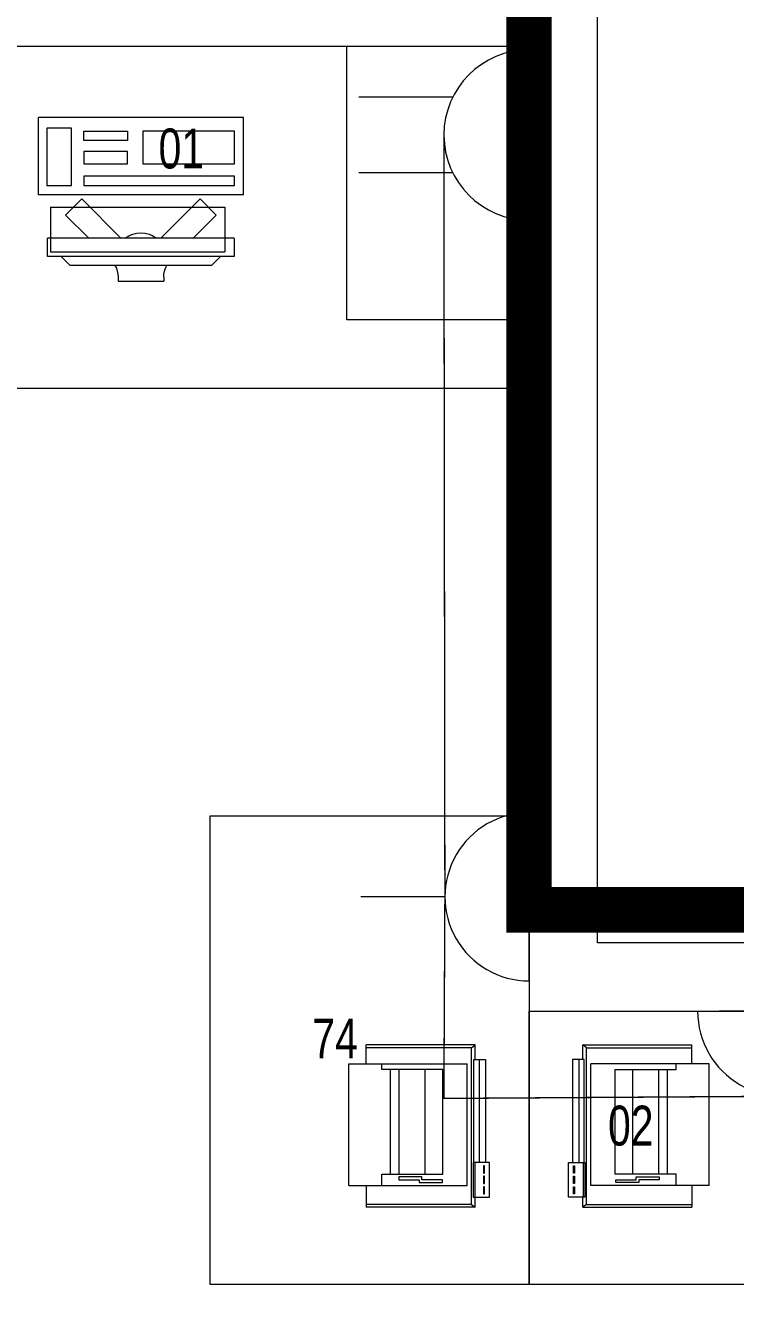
# Model space of a CAD drawing. Header units: metres. Extents: x 75097 to 220695, y -1557923 to -1361206.
# Drawn here: x 147315 to 148874, y -1467613 to -1464820 of the extents above; entities that cross this region are included whole.
import ezdxf

# ---------------------------------------------------------------- set-up
doc = ezdxf.new("R2010")
doc.units = ezdxf.units.M
doc.linetypes.add('DASHED2', pattern=[0.375, 0.25, -0.125])
doc.layers.get('0').update_dxf_attribs({"lineweight": 0})
doc.layers.add('A-100 - Copy$0$Medical Equipment and Furniture', color=8, linetype='Continuous', lineweight=0)
doc.layers.add('A-100 - Copy$0$Walls', color=8, linetype='Continuous', lineweight=0)
doc.layers.add('E-POWR', color=7, linetype='Continuous', lineweight=9, true_color=0x4e7e3e)
doc.layers.add('E-PW', color=7, linetype='Continuous', lineweight=9, true_color=0x4e7e3e)
doc.styles.add('A-100 - Copy$0$X3G_ENTITY_257CFD', font='swisscl.ttf', dxfattribs={"height": 200})

# ---------------------------------------------------------------- blocks, each defined once
blk = doc.blocks.new('GI-041_dwg_E-SKT2-3902840-GI-041')
at = {"layer": 'E-POWR'}
blk.add_line((0.1982, 0), (-0.1982, 0), dxfattribs=at)
at = {"layer": 'E-PW'}
for p, q in [((-0.0879, 0.1765), (-0.0879, 0.3944)), ((0.0878, 0.1766), (0.0878, 0.3944)), ((-0.1466, 0), (0.1466, 0))]:
    blk.add_line(p, q, dxfattribs=at)
blk.add_arc((0, 0), 0.1972, 0.0142, 180.0142, dxfattribs=at)
blk = doc.blocks.new('NORMAL SOCKET')
at = {"layer": 'E-POWR'}
for p, q in [((0, 307.7), (0, 615.4)), ((-307.7, 0), (307.7, 0))]:
    blk.add_line(p, q, dxfattribs=at)
blk.add_ellipse((0, 0), major_axis=(32.8, 305.9), ratio=1, start_param=4.81904, end_param=7.960633, dxfattribs=at)
blk = doc.blocks.new('A-100 - Copy$0$ITPPLT2C-P')
for p, q in [((0.0229, 0.0318), (0.2618, 0.0318)), ((0.0304, 0.0256), (0.0229, 0.0318)), ((0.0229, 0), (0.0229, 0.0318)), ((0.2618, -0.0096), (0.2618, 0.0318)), ((0, 0), (0, -0.2262)), ((0.0252, 0), (0, 0)), ((0.0139, 0), (0.0139, -0.2262)), ((0.0252, 0), (0.0139, 0)), ((0.0252, -0.2262), (0.0252, 0)), ((0.0304, -0.3182), (0.0304, 0.0256)), ((0.0304, 0.0256), (0.2618, 0.0256)), ((0.0401, -0.2769), (0.0401, -0.0096)), ((0.3, -0.0096), (0.0401, -0.0096)), ((0.0939, -0.2515), (0.0939, -0.0222)), ((0.0939, -0.0222), (0.2274, -0.0222)), ((0.1321, -0.2515), (0.1321, -0.0222)), ((0.1894, -0.2515), (0.1894, -0.0222)), ((0.2082, -0.2515), (0.2082, -0.0222)), ((0.2274, -0.0222), (0.2274, -0.0096)), ((0.3, -0.2769), (0.3, -0.0096)), ((-0.0091, -0.2262), (0.0267, -0.2262)), ((-0.0091, -0.3023), (-0.0091, -0.2262)), ((-0.0087, -0.2262), (0.0236, -0.2262)), ((-0.0087, -0.3023), (-0.0087, -0.2262)), ((0, -0.2262), (0.0252, -0.2262)), ((0.0023, -0.2495), (0.0023, -0.2334)), ((0.0023, -0.2334), (0.0045, -0.2334)), ((0.0045, -0.2495), (0.0023, -0.2495)), ((0.0045, -0.2334), (0.0045, -0.2495)), ((0.0139, -0.2262), (0.0252, -0.2262)), ((0.0236, -0.2262), (0.0236, -0.3023)), ((0.0267, -0.2262), (0.0267, -0.3023)), ((0.0023, -0.2721), (0.0023, -0.2562)), ((0.0023, -0.2562), (0.0045, -0.2562)), ((0.0045, -0.2721), (0.0023, -0.2721)), ((0.0023, -0.295), (0.0023, -0.2793)), ((0.0023, -0.2793), (0.0045, -0.2793)), ((0.0045, -0.2562), (0.0045, -0.2721)), ((0.0045, -0.2793), (0.0045, -0.295)), ((0.3, -0.2769), (0.0401, -0.2769)), ((0.2274, -0.2515), (0.0939, -0.2515)), ((0.0947, -0.2701), (0.0947, -0.2641)), ((0.0947, -0.2641), (0.1395, -0.2641)), ((0.1457, -0.2701), (0.0947, -0.2701)), ((0.1395, -0.2575), (0.19, -0.2575)), ((0.1395, -0.2641), (0.1395, -0.2575)), ((0.19, -0.2641), (0.1457, -0.2641)), ((0.1457, -0.2641), (0.1457, -0.2701)), ((0.19, -0.2575), (0.19, -0.2641)), ((0.2274, -0.2769), (0.2274, -0.2515)), ((0.2618, -0.2769), (0.2618, -0.3246)), ((0.0267, -0.3023), (-0.0091, -0.3023)), ((0.0236, -0.3023), (-0.0087, -0.3023)), ((0.0045, -0.295), (0.0023, -0.295)), ((0.0229, -0.3246), (0.0229, -0.3023)), ((0.0304, -0.3182), (0.0229, -0.3246)), ((0.0229, -0.3246), (0.2618, -0.3246)), ((0.0304, -0.3182), (0.2618, -0.3182))]:
    blk.add_line(p, q)
blk = doc.blocks.new('A-100 - Copy$0$GF21043-P')
for p, q in [((0.8, 0.75), (-0.8, 0.75)), ((-0.8, 0.75), (-0.8, 0)), ((-0.8, 0.6), (-0.4, 0.6)), ((-0.4, 0.6), (-0.4, 0)), ((-0.8, 0), (0.8, 0))]:
    blk.add_line(p, q)
blk = doc.blocks.new('A-100 - Copy$0$ITCWLS1-P')
for p, q in [((-0.17, 0.45), (-0.17, 0)), ((-0.17, 0.45), (0, 0.45)), ((0, 0.45), (0, 0)), ((-0.2651, 0.43, 0), (-0.3051, 0.43, 0)), ((-0.3051, 0.43, 0), (-0.3051, 0.02, 0)), ((-0.2651, 0.43, 0), (-0.2651, 0.02, 0)), ((-0.1496, 0.4305), (-0.1291, 0.4305)), ((-0.1291, 0.4305), (-0.1291, 0.4089)), ((-0.3251, 0.38, 0), (-0.3051, 0.4, 0)), ((-0.197, 0.4094), (-0.295, 0.4094)), ((-0.295, 0.0264), (-0.295, 0.4094)), ((-0.197, 0.0264), (-0.197, 0.4094)), ((-0.3251, 0.38, 0), (-0.3251, 0.07, 0)), ((-0.3503, 0.275), (-0.3596, 0.275)), ((-0.3596, 0.175), (-0.3596, 0.275)), ((-0.3503, 0.175), (-0.3596, 0.175)), ((-0.3251, 0.07, 0), (-0.3051, 0.05, 0)), ((-0.3051, 0.02, 0), (-0.2651, 0.02, 0)), ((-0.197, 0.0264), (-0.295, 0.0264)), ((-0.17, 0), (0, 0))]:
    blk.add_line(p, q)
at = {"extrusion": (2.48281e-10, 3.18408e-10, -1)}
for p, q in [((-0.2651, 0.3395), (-0.2144, 0.3902)), ((-0.1791, 0.3548), (-0.2144, 0.3902)), ((-0.2651, 0.2688), (-0.1791, 0.3548))]:
    blk.add_line(p, q, dxfattribs=at)
at = {"extrusion": (2.48281e-10, -3.18408e-10, -1)}
for p, q in [((-0.2651, 0.1812), (-0.1791, 0.0952)), ((-0.2651, 0.1105), (-0.2144, 0.0598)), ((-0.1791, 0.0952), (-0.2144, 0.0598))]:
    blk.add_line(p, q, dxfattribs=at)
for points in [[(-0.1291, 0.4089), (-0.1291, 0.1), (-0.1496, 0.1), (-0.1496, 0.4305)], [(-0.1496, 0.1), (-0.1496, 0.1), (-0.1496, 0.1), (-0.1496, 0.1), (-0.1496, 0.1), (-0.1496, 0.1), (-0.1496, 0.1), (-0.1496, 0.1), (-0.1496, 0.1)], [(-0.1496, 0.1), (-0.1496, 0.1), (-0.1496, 0.1), (-0.1496, 0.1), (-0.1496, 0.1), (-0.1496, 0.1), (-0.1496, 0.1), (-0.1496, 0.1), (-0.1496, 0.1), (-0.1496, 0.1), (-0.1496, 0.1), (-0.1496, 0.1), (-0.1496, 0.1), (-0.1496, 0.1), (-0.1496, 0.1), (-0.1496, 0.1), (-0.1496, 0.1), (-0.1496, 0.1)], [(-0.1496, 0.1), (-0.1496, 0.1), (-0.1496, 0.1), (-0.1496, 0.1), (-0.1496, 0.1), (-0.1496, 0.1), (-0.1496, 0.1), (-0.1496, 0.1), (-0.1496, 0.1), (-0.1496, 0.1)], [(-0.1496, 0.1), (-0.1496, 0.1), (-0.1496, 0.1), (-0.1496, 0.1), (-0.1496, 0.1), (-0.1496, 0.1), (-0.1496, 0.1)], [(-0.1496, 0.1), (-0.1496, 0.1), (-0.1496, 0.1), (-0.1496, 0.1), (-0.1496, 0.1), (-0.1496, 0.1), (-0.1496, 0.1), (-0.1496, 0.1), (-0.1496, 0.1), (-0.1496, 0.1)], [(-0.1496, 0.1), (-0.1496, 0.1), (-0.1496, 0.1), (-0.1496, 0.1), (-0.1496, 0.1), (-0.1496, 0.1), (-0.1496, 0.1), (-0.1496, 0.1), (-0.1496, 0.1), (-0.1496, 0.1), (-0.1496, 0.1), (-0.1496, 0.1), (-0.1496, 0.1), (-0.1496, 0.1), (-0.1496, 0.1)], [(-0.1496, 0.1), (-0.1496, 0.1), (-0.1496, 0.1), (-0.1496, 0.1), (-0.1496, 0.1), (-0.1496, 0.1), (-0.1496, 0.1), (-0.1496, 0.1), (-0.1496, 0.1), (-0.1496, 0.1)], [(-0.1496, 0.1), (-0.1496, 0.1), (-0.1496, 0.1), (-0.1496, 0.1), (-0.1496, 0.1), (-0.1496, 0.1), (-0.1496, 0.1), (-0.1496, 0.1), (-0.1496, 0.1), (-0.1496, 0.1)], [(-0.1496, 0.1), (-0.1496, 0.1), (-0.1496, 0.1), (-0.1496, 0.1), (-0.1496, 0.1), (-0.1496, 0.1), (-0.1496, 0.1), (-0.1496, 0.1), (-0.1496, 0.1), (-0.1496, 0.1), (-0.1496, 0.1), (-0.1496, 0.1), (-0.1496, 0.1), (-0.1496, 0.1), (-0.1496, 0.1), (-0.1496, 0.1), (-0.1496, 0.1), (-0.1496, 0.1), (-0.1496, 0.1), (-0.1496, 0.1), (-0.1496, 0.1), (-0.1496, 0.1), (-0.1496, 0.1), (-0.1496, 0.1), (-0.1496, 0.1), (-0.1496, 0.1), (-0.1496, 0.1), (-0.1496, 0.1), (-0.1496, 0.1), (-0.1496, 0.1), (-0.1496, 0.1), (-0.1496, 0.1), (-0.1496, 0.1), (-0.1496, 0.1), (-0.1496, 0.1), (-0.1496, 0.1), (-0.1496, 0.1), (-0.1496, 0.1), (-0.1496, 0.1), (-0.1496, 0.1), (-0.1496, 0.1), (-0.1496, 0.1), (-0.1496, 0.1), (-0.1496, 0.1), (-0.1496, 0.1), (-0.1496, 0.1), (-0.1496, 0.1), (-0.1496, 0.1), (-0.1496, 0.1), (-0.1496, 0.1), (-0.1496, 0.1), (-0.1496, 0.1), (-0.1496, 0.1), (-0.1496, 0.1)], [(-0.1496, 0.1), (-0.1496, 0.1), (-0.1496, 0.1), (-0.1496, 0.1), (-0.1496, 0.1), (-0.1496, 0.1), (-0.1496, 0.1), (-0.1496, 0.1), (-0.1496, 0.1), (-0.1496, 0.1), (-0.1496, 0.1), (-0.1496, 0.1), (-0.1496, 0.1), (-0.1496, 0.1), (-0.1496, 0.1), (-0.1496, 0.1), (-0.1496, 0.1), (-0.1496, 0.1), (-0.1496, 0.1), (-0.1496, 0.1), (-0.1496, 0.1), (-0.1496, 0.1), (-0.1496, 0.1), (-0.1496, 0.1), (-0.1496, 0.1), (-0.1496, 0.1), (-0.1496, 0.1), (-0.1496, 0.1), (-0.1496, 0.1), (-0.1496, 0.1), (-0.1496, 0.1), (-0.1496, 0.1), (-0.1496, 0.1), (-0.1496, 0.1), (-0.1496, 0.1), (-0.1496, 0.1), (-0.1496, 0.1), (-0.1496, 0.1), (-0.1496, 0.1), (-0.1496, 0.1), (-0.1496, 0.1), (-0.1496, 0.1), (-0.1496, 0.1), (-0.1496, 0.1), (-0.1496, 0.1), (-0.1496, 0.1), (-0.1496, 0.1), (-0.1496, 0.1), (-0.1496, 0.1), (-0.1496, 0.1), (-0.1496, 0.1), (-0.1496, 0.1), (-0.1496, 0.1), (-0.1496, 0.1), (-0.1496, 0.1), (-0.1496, 0.1), (-0.1496, 0.1), (-0.1496, 0.1), (-0.1496, 0.1), (-0.1496, 0.1), (-0.1496, 0.1), (-0.1496, 0.1), (-0.1496, 0.1), (-0.1496, 0.1), (-0.1496, 0.1), (-0.1496, 0.1), (-0.1496, 0.1), (-0.1496, 0.1), (-0.1496, 0.1), (-0.1496, 0.1), (-0.1496, 0.1), (-0.1496, 0.1), (-0.1496, 0.1), (-0.1496, 0.1), (-0.1496, 0.1), (-0.1496, 0.1), (-0.1496, 0.1), (-0.1496, 0.1), (-0.1496, 0.1), (-0.1496, 0.1), (-0.1496, 0.1), (-0.1496, 0.1), (-0.1496, 0.1), (-0.1496, 0.1), (-0.1496, 0.1), (-0.1496, 0.1), (-0.1496, 0.1), (-0.1496, 0.1), (-0.1496, 0.1)], [(-0.1496, 0.1), (-0.1496, 0.1), (-0.1496, 0.1), (-0.1496, 0.1), (-0.1496, 0.1), (-0.1496, 0.1), (-0.1496, 0.1), (-0.1496, 0.1), (-0.1496, 0.1), (-0.1496, 0.1), (-0.1496, 0.1), (-0.1496, 0.1)], [(-0.1496, 0.1), (-0.1496, 0.1), (-0.1496, 0.1), (-0.1496, 0.1), (-0.1496, 0.1), (-0.1496, 0.1), (-0.1496, 0.1)], [(-0.1496, 0.1), (-0.1496, 0.1), (-0.1496, 0.1), (-0.1496, 0.1), (-0.1496, 0.1), (-0.1496, 0.1), (-0.1496, 0.1), (-0.1496, 0.1), (-0.1496, 0.1), (-0.1496, 0.1), (-0.1496, 0.1), (-0.1496, 0.1), (-0.1496, 0.1), (-0.1496, 0.1), (-0.1496, 0.1), (-0.1496, 0.1), (-0.1496, 0.1)], [(-0.1496, 0.1), (-0.1496, 0.1), (-0.1496, 0.1), (-0.1496, 0.1), (-0.1496, 0.1), (-0.1496, 0.1), (-0.1496, 0.1), (-0.1496, 0.1), (-0.1496, 0.1), (-0.1496, 0.1), (-0.1496, 0.1), (-0.1496, 0.1), (-0.1496, 0.1), (-0.1496, 0.1), (-0.1496, 0.1), (-0.1496, 0.1), (-0.1496, 0.1), (-0.1496, 0.1), (-0.1496, 0.1), (-0.1496, 0.1), (-0.1496, 0.1), (-0.1496, 0.1), (-0.1496, 0.1), (-0.1496, 0.1), (-0.1496, 0.1), (-0.1496, 0.1), (-0.1496, 0.1), (-0.1496, 0.1), (-0.1496, 0.1), (-0.1496, 0.1), (-0.1496, 0.1), (-0.1496, 0.1), (-0.1496, 0.1), (-0.1496, 0.1), (-0.1496, 0.1), (-0.1496, 0.1), (-0.1496, 0.1), (-0.1496, 0.1), (-0.1496, 0.1), (-0.1496, 0.1), (-0.1496, 0.1), (-0.1496, 0.1), (-0.1496, 0.1), (-0.1496, 0.1), (-0.1496, 0.1), (-0.1496, 0.1), (-0.1496, 0.1), (-0.1496, 0.1), (-0.1496, 0.1), (-0.1496, 0.1), (-0.1496, 0.1), (-0.1496, 0.1), (-0.1496, 0.1), (-0.1496, 0.1), (-0.1496, 0.1), (-0.1496, 0.1), (-0.1496, 0.1), (-0.1496, 0.1), (-0.1496, 0.1), (-0.1496, 0.1), (-0.1496, 0.1), (-0.1496, 0.1), (-0.1496, 0.1), (-0.1496, 0.1), (-0.1496, 0.1), (-0.1496, 0.1), (-0.1496, 0.1), (-0.1496, 0.1), (-0.1496, 0.1), (-0.1496, 0.1), (-0.1496, 0.1), (-0.1496, 0.1), (-0.1496, 0.1), (-0.1496, 0.1), (-0.1496, 0.1), (-0.1496, 0.1), (-0.1496, 0.1), (-0.1496, 0.1), (-0.1496, 0.1), (-0.1496, 0.1), (-0.1496, 0.1), (-0.1496, 0.1), (-0.1496, 0.1), (-0.1496, 0.1), (-0.1496, 0.1), (-0.1496, 0.1), (-0.1496, 0.1), (-0.1496, 0.1), (-0.1496, 0.1), (-0.1496, 0.1), (-0.1496, 0.1), (-0.1496, 0.1), (-0.1496, 0.1), (-0.1496, 0.1), (-0.1496, 0.1), (-0.1496, 0.1), (-0.1496, 0.1), (-0.1496, 0.1), (-0.1496, 0.1), (-0.1496, 0.1), (-0.1496, 0.1), (-0.1496, 0.1), (-0.1496, 0.1), (-0.1496, 0.1), (-0.1496, 0.1), (-0.1496, 0.1), (-0.1496, 0.1), (-0.1496, 0.1), (-0.1496, 0.1), (-0.1496, 0.1), (-0.1496, 0.1)], [(-0.1496, 0.1), (-0.1496, 0.1), (-0.1496, 0.1), (-0.1496, 0.1), (-0.1496, 0.1), (-0.1496, 0.1), (-0.1496, 0.1), (-0.1496, 0.1)]]:
    blk.add_lwpolyline(points)
for points in [[(-0.1019, 0.4305), (-0.0304, 0.4305), (-0.0304, 0.2294), (-0.1019, 0.2294)], [(-0.1019, 0.1954), (-0.0747, 0.1954), (-0.0747, 0.1), (-0.1019, 0.1)], [(-0.0304, 0.1954), (-0.0508, 0.1954), (-0.0508, 0.1), (-0.0304, 0.1)], [(-0.1496, 0.1), (-0.1496, 0.1), (-0.1496, 0.1), (-0.1496, 0.1), (-0.1496, 0.1), (-0.1496, 0.1), (-0.1496, 0.1), (-0.1496, 0.1), (-0.1496, 0.1), (-0.1496, 0.1), (-0.1496, 0.1), (-0.1496, 0.1), (-0.1496, 0.1), (-0.1496, 0.1), (-0.1496, 0.1), (-0.1496, 0.1), (-0.1496, 0.1), (-0.1496, 0.1), (-0.1496, 0.1), (-0.1496, 0.1), (-0.1496, 0.1), (-0.1496, 0.1), (-0.1496, 0.1), (-0.1496, 0.1), (-0.1496, 0.1), (-0.1496, 0.1), (-0.1496, 0.1), (-0.1496, 0.1), (-0.1496, 0.1), (-0.1496, 0.1), (-0.1496, 0.1), (-0.1496, 0.1), (-0.1496, 0.1), (-0.1496, 0.1), (-0.1496, 0.1), (-0.1496, 0.1), (-0.1496, 0.1), (-0.1496, 0.1), (-0.1496, 0.1), (-0.1496, 0.1), (-0.1496, 0.1), (-0.1496, 0.1), (-0.1496, 0.1), (-0.1496, 0.1), (-0.1496, 0.1), (-0.1496, 0.1), (-0.1496, 0.1), (-0.1496, 0.1), (-0.1496, 0.1), (-0.1496, 0.1), (-0.1496, 0.1), (-0.1496, 0.1), (-0.1496, 0.1), (-0.1496, 0.1), (-0.1496, 0.1), (-0.1496, 0.1), (-0.1496, 0.1), (-0.1496, 0.1), (-0.1496, 0.1), (-0.1496, 0.1), (-0.1496, 0.1), (-0.1496, 0.1), (-0.1496, 0.1), (-0.1496, 0.1), (-0.1496, 0.1), (-0.1496, 0.1), (-0.1496, 0.1), (-0.1496, 0.1), (-0.1496, 0.1), (-0.1496, 0.1), (-0.1496, 0.1), (-0.1496, 0.1), (-0.1496, 0.1), (-0.1496, 0.1), (-0.1496, 0.1), (-0.1496, 0.1), (-0.1496, 0.1), (-0.1496, 0.1), (-0.1496, 0.1), (-0.1496, 0.1), (-0.1496, 0.1), (-0.1496, 0.1), (-0.1496, 0.1), (-0.1496, 0.1), (-0.1496, 0.1), (-0.1496, 0.1), (-0.1496, 0.1), (-0.1496, 0.1), (-0.1496, 0.1), (-0.1496, 0.1), (-0.1496, 0.1), (-0.1496, 0.1), (-0.1496, 0.1), (-0.1496, 0.1), (-0.1496, 0.1), (-0.1496, 0.1), (-0.1496, 0.1), (-0.1496, 0.1), (-0.1496, 0.1), (-0.1496, 0.1), (-0.1496, 0.1), (-0.1496, 0.1), (-0.1496, 0.1), (-0.1496, 0.1), (-0.1496, 0.1), (-0.1496, 0.1), (-0.1496, 0.1), (-0.1496, 0.1), (-0.1496, 0.1), (-0.1496, 0.1), (-0.1496, 0.1), (-0.1496, 0.1), (-0.1496, 0.1), (-0.1496, 0.1), (-0.1496, 0.1), (-0.1496, 0.1), (-0.1496, 0.1), (-0.1496, 0.1), (-0.1496, 0.1), (-0.1496, 0.1), (-0.1496, 0.1), (-0.1496, 0.1), (-0.1496, 0.1), (-0.1496, 0.1), (-0.1496, 0.1), (-0.1496, 0.1), (-0.1496, 0.1), (-0.1496, 0.1), (-0.1496, 0.1), (-0.1496, 0.1), (-0.1496, 0.1), (-0.1496, 0.1), (-0.1496, 0.1), (-0.1496, 0.1), (-0.1496, 0.1), (-0.1496, 0.1), (-0.1496, 0.1), (-0.1496, 0.1), (-0.1496, 0.1), (-0.1496, 0.1), (-0.1496, 0.1), (-0.1496, 0.1), (-0.1496, 0.1), (-0.1496, 0.1), (-0.1496, 0.1), (-0.1496, 0.1), (-0.1496, 0.1), (-0.1496, 0.1), (-0.1496, 0.1), (-0.1496, 0.1), (-0.1496, 0.1), (-0.1496, 0.1), (-0.1496, 0.1), (-0.1496, 0.1), (-0.1496, 0.1), (-0.1496, 0.1), (-0.1496, 0.1), (-0.1496, 0.1), (-0.1496, 0.1), (-0.1496, 0.1), (-0.1496, 0.1), (-0.1496, 0.1), (-0.1496, 0.1), (-0.1496, 0.1), (-0.1496, 0.1), (-0.1496, 0.1), (-0.1496, 0.1), (-0.1496, 0.1), (-0.1496, 0.1), (-0.1496, 0.1), (-0.1496, 0.1), (-0.1496, 0.1), (-0.1496, 0.1), (-0.1496, 0.1), (-0.1496, 0.1), (-0.1496, 0.1), (-0.1496, 0.1), (-0.1496, 0.1), (-0.1496, 0.1), (-0.1496, 0.1), (-0.1496, 0.1), (-0.1496, 0.1), (-0.1496, 0.1), (-0.1496, 0.1), (-0.1496, 0.1), (-0.1496, 0.1), (-0.1496, 0.1), (-0.1496, 0.1), (-0.1496, 0.1), (-0.1496, 0.1), (-0.1496, 0.1), (-0.1496, 0.1), (-0.1496, 0.1), (-0.1496, 0.1), (-0.1496, 0.1), (-0.1496, 0.1), (-0.1496, 0.1), (-0.1496, 0.1), (-0.1496, 0.1), (-0.1496, 0.1), (-0.1496, 0.1), (-0.1496, 0.1), (-0.1496, 0.1), (-0.1496, 0.1), (-0.1496, 0.1), (-0.1496, 0.1), (-0.1496, 0.1), (-0.1496, 0.1), (-0.1496, 0.1), (-0.1496, 0.1), (-0.1496, 0.1), (-0.1496, 0.1), (-0.1496, 0.1), (-0.1496, 0.1), (-0.1496, 0.1), (-0.1496, 0.1), (-0.1496, 0.1), (-0.1496, 0.1), (-0.1496, 0.1), (-0.1496, 0.1), (-0.1496, 0.1), (-0.1496, 0.1), (-0.1496, 0.1), (-0.1496, 0.1), (-0.1496, 0.1), (-0.1496, 0.1), (-0.1496, 0.1), (-0.1496, 0.1), (-0.1496, 0.1), (-0.1496, 0.1), (-0.1496, 0.1), (-0.1496, 0.1), (-0.1496, 0.1), (-0.1496, 0.1), (-0.1496, 0.1), (-0.1496, 0.1), (-0.1496, 0.1), (-0.1496, 0.1), (-0.1496, 0.1), (-0.1496, 0.1), (-0.1496, 0.1), (-0.1496, 0.1), (-0.1496, 0.1), (-0.1496, 0.1), (-0.1496, 0.1), (-0.1496, 0.1), (-0.1496, 0.1), (-0.1496, 0.1), (-0.1496, 0.1), (-0.1496, 0.1), (-0.1496, 0.1), (-0.1496, 0.1), (-0.1496, 0.1), (-0.1496, 0.1), (-0.1496, 0.1), (-0.1496, 0.1), (-0.1496, 0.1), (-0.1496, 0.1), (-0.1496, 0.1), (-0.1496, 0.1), (-0.1496, 0.1), (-0.1496, 0.1), (-0.1496, 0.1), (-0.1496, 0.1), (-0.1496, 0.1), (-0.1496, 0.1), (-0.1496, 0.1), (-0.1496, 0.1), (-0.1496, 0.1), (-0.1496, 0.1), (-0.1496, 0.1), (-0.1496, 0.1), (-0.1496, 0.1), (-0.1496, 0.1), (-0.1496, 0.1), (-0.1496, 0.1), (-0.1496, 0.1)], [(-0.1496, 0.1), (-0.1496, 0.1), (-0.1496, 0.1), (-0.1496, 0.1), (-0.1496, 0.1), (-0.1496, 0.1), (-0.1496, 0.1), (-0.1496, 0.1), (-0.1496, 0.1), (-0.1496, 0.1), (-0.1496, 0.1), (-0.1496, 0.1), (-0.1496, 0.1), (-0.1496, 0.1), (-0.1496, 0.1), (-0.1496, 0.1), (-0.1496, 0.1), (-0.1496, 0.1), (-0.1496, 0.1), (-0.1496, 0.1), (-0.1496, 0.1), (-0.1496, 0.1), (-0.1496, 0.1), (-0.1496, 0.1), (-0.1496, 0.1), (-0.1496, 0.1), (-0.1496, 0.1), (-0.1496, 0.1), (-0.1496, 0.1), (-0.1496, 0.1), (-0.1496, 0.1), (-0.1496, 0.1), (-0.1496, 0.1), (-0.1496, 0.1), (-0.1496, 0.1), (-0.1496, 0.1), (-0.1496, 0.1), (-0.1496, 0.1), (-0.1496, 0.1), (-0.1496, 0.1), (-0.1496, 0.1), (-0.1496, 0.1), (-0.1496, 0.1), (-0.1496, 0.1), (-0.1496, 0.1), (-0.1496, 0.1), (-0.1496, 0.1), (-0.1496, 0.1), (-0.1496, 0.1), (-0.1496, 0.1), (-0.1496, 0.1), (-0.1496, 0.1), (-0.1496, 0.1), (-0.1496, 0.1), (-0.1496, 0.1), (-0.1496, 0.1), (-0.1496, 0.1), (-0.1496, 0.1), (-0.1496, 0.1), (-0.1496, 0.1), (-0.1496, 0.1), (-0.1496, 0.1), (-0.1496, 0.1), (-0.1496, 0.1), (-0.1496, 0.1), (-0.1496, 0.1), (-0.1496, 0.1), (-0.1496, 0.1), (-0.1496, 0.1), (-0.1496, 0.1), (-0.1496, 0.1), (-0.1496, 0.1), (-0.1496, 0.1), (-0.1496, 0.1), (-0.1496, 0.1), (-0.1496, 0.1), (-0.1496, 0.1), (-0.1496, 0.1), (-0.1496, 0.1), (-0.1496, 0.1), (-0.1496, 0.1), (-0.1496, 0.1), (-0.1496, 0.1), (-0.1496, 0.1), (-0.1496, 0.1), (-0.1496, 0.1), (-0.1496, 0.1), (-0.1496, 0.1), (-0.1496, 0.1), (-0.1496, 0.1), (-0.1496, 0.1), (-0.1496, 0.1), (-0.1496, 0.1), (-0.1496, 0.1), (-0.1496, 0.1), (-0.1496, 0.1), (-0.1496, 0.1), (-0.1496, 0.1), (-0.1496, 0.1), (-0.1496, 0.1), (-0.1496, 0.1), (-0.1496, 0.1), (-0.1496, 0.1), (-0.1496, 0.1), (-0.1496, 0.1), (-0.1496, 0.1), (-0.1496, 0.1), (-0.1496, 0.1), (-0.1496, 0.1), (-0.1496, 0.1), (-0.1496, 0.1), (-0.1496, 0.1), (-0.1496, 0.1), (-0.1496, 0.1), (-0.1496, 0.1), (-0.1496, 0.1), (-0.1496, 0.1), (-0.1496, 0.1), (-0.1496, 0.1), (-0.1496, 0.1), (-0.1496, 0.1), (-0.1496, 0.1), (-0.1496, 0.1), (-0.1496, 0.1), (-0.1496, 0.1), (-0.1496, 0.1), (-0.1496, 0.1), (-0.1496, 0.1), (-0.1496, 0.1), (-0.1496, 0.1), (-0.1496, 0.1), (-0.1496, 0.1), (-0.1496, 0.1), (-0.1496, 0.1), (-0.1496, 0.1), (-0.1496, 0.1), (-0.1496, 0.1), (-0.1496, 0.1), (-0.1496, 0.1), (-0.1496, 0.1), (-0.1496, 0.1), (-0.1496, 0.1), (-0.1496, 0.1), (-0.1496, 0.1), (-0.1496, 0.1), (-0.1496, 0.1), (-0.1496, 0.1), (-0.1496, 0.1), (-0.1496, 0.1), (-0.1496, 0.1), (-0.1496, 0.1), (-0.1496, 0.1), (-0.1496, 0.1), (-0.1496, 0.1), (-0.1496, 0.1), (-0.1496, 0.1), (-0.1496, 0.1), (-0.1496, 0.1), (-0.1496, 0.1), (-0.1496, 0.1), (-0.1496, 0.1), (-0.1496, 0.1), (-0.1496, 0.1), (-0.1496, 0.1), (-0.1496, 0.1), (-0.1496, 0.1), (-0.1496, 0.1), (-0.1496, 0.1), (-0.1496, 0.1), (-0.1496, 0.1), (-0.1496, 0.1), (-0.1496, 0.1), (-0.1496, 0.1), (-0.1496, 0.1), (-0.1496, 0.1), (-0.1496, 0.1), (-0.1496, 0.1), (-0.1496, 0.1), (-0.1496, 0.1), (-0.1496, 0.1), (-0.1496, 0.1), (-0.1496, 0.1), (-0.1496, 0.1), (-0.1496, 0.1), (-0.1496, 0.1), (-0.1496, 0.1), (-0.1496, 0.1), (-0.1496, 0.1), (-0.1496, 0.1), (-0.1496, 0.1), (-0.1496, 0.1), (-0.1496, 0.1), (-0.1496, 0.1), (-0.1496, 0.1), (-0.1496, 0.1), (-0.1496, 0.1), (-0.1496, 0.1), (-0.1496, 0.1), (-0.1496, 0.1), (-0.1496, 0.1), (-0.1496, 0.1), (-0.1496, 0.1), (-0.1496, 0.1), (-0.1496, 0.1), (-0.1496, 0.1), (-0.1496, 0.1), (-0.1496, 0.1), (-0.1496, 0.1), (-0.1496, 0.1), (-0.1496, 0.1), (-0.1496, 0.1), (-0.1496, 0.1), (-0.1496, 0.1), (-0.1496, 0.1)], [(-0.1496, 0.1), (-0.1496, 0.1), (-0.1496, 0.1), (-0.1496, 0.1), (-0.1496, 0.1), (-0.1496, 0.1), (-0.1496, 0.1), (-0.1496, 0.1), (-0.1496, 0.1), (-0.1496, 0.1), (-0.1496, 0.1), (-0.1496, 0.1), (-0.1496, 0.1), (-0.1496, 0.1), (-0.1496, 0.1), (-0.1496, 0.1), (-0.1496, 0.1), (-0.1496, 0.1), (-0.1496, 0.1), (-0.1496, 0.1), (-0.1496, 0.1), (-0.1496, 0.1), (-0.1496, 0.1), (-0.1496, 0.1), (-0.1496, 0.1), (-0.1496, 0.1), (-0.1496, 0.1), (-0.1496, 0.1), (-0.1496, 0.1), (-0.1496, 0.1), (-0.1496, 0.1), (-0.1496, 0.1), (-0.1496, 0.1), (-0.1496, 0.1), (-0.1496, 0.1), (-0.1496, 0.1), (-0.1496, 0.1), (-0.1496, 0.1), (-0.1496, 0.1), (-0.1496, 0.1), (-0.1496, 0.1), (-0.1496, 0.1), (-0.1496, 0.1), (-0.1496, 0.1), (-0.1496, 0.1), (-0.1496, 0.1), (-0.1496, 0.1), (-0.1496, 0.1), (-0.1496, 0.1), (-0.1496, 0.1), (-0.1496, 0.1), (-0.1496, 0.1), (-0.1496, 0.1), (-0.1496, 0.1), (-0.1496, 0.1), (-0.1496, 0.1), (-0.1496, 0.1), (-0.1496, 0.1), (-0.1496, 0.1), (-0.1496, 0.1), (-0.1496, 0.1), (-0.1496, 0.1), (-0.1496, 0.1), (-0.1496, 0.1), (-0.1496, 0.1), (-0.1496, 0.1), (-0.1496, 0.1), (-0.1496, 0.1), (-0.1496, 0.1), (-0.1496, 0.1), (-0.1496, 0.1), (-0.1496, 0.1), (-0.1496, 0.1), (-0.1496, 0.1), (-0.1496, 0.1), (-0.1496, 0.1), (-0.1496, 0.1), (-0.1496, 0.1), (-0.1496, 0.1), (-0.1496, 0.1), (-0.1496, 0.1), (-0.1496, 0.1), (-0.1496, 0.1), (-0.1496, 0.1), (-0.1496, 0.1), (-0.1496, 0.1), (-0.1496, 0.1), (-0.1496, 0.1), (-0.1496, 0.1), (-0.1496, 0.1), (-0.1496, 0.1), (-0.1496, 0.1), (-0.1496, 0.1), (-0.1496, 0.1), (-0.1496, 0.1), (-0.1496, 0.1), (-0.1496, 0.1), (-0.1496, 0.1), (-0.1496, 0.1), (-0.1496, 0.1), (-0.1496, 0.1), (-0.1496, 0.1), (-0.1496, 0.1), (-0.1496, 0.1), (-0.1496, 0.1), (-0.1496, 0.1), (-0.1496, 0.1), (-0.1496, 0.1), (-0.1496, 0.1), (-0.1496, 0.1), (-0.1496, 0.1), (-0.1496, 0.1), (-0.1496, 0.1), (-0.1496, 0.1), (-0.1496, 0.1), (-0.1496, 0.1), (-0.1496, 0.1), (-0.1496, 0.1), (-0.1496, 0.1), (-0.1496, 0.1), (-0.1496, 0.1), (-0.1496, 0.1), (-0.1496, 0.1), (-0.1496, 0.1), (-0.1496, 0.1), (-0.1496, 0.1), (-0.1496, 0.1), (-0.1496, 0.1), (-0.1496, 0.1), (-0.1496, 0.1), (-0.1496, 0.1), (-0.1496, 0.1), (-0.1496, 0.1), (-0.1496, 0.1), (-0.1496, 0.1), (-0.1496, 0.1), (-0.1496, 0.1), (-0.1496, 0.1), (-0.1496, 0.1), (-0.1496, 0.1), (-0.1496, 0.1), (-0.1496, 0.1), (-0.1496, 0.1), (-0.1496, 0.1), (-0.1496, 0.1), (-0.1496, 0.1), (-0.1496, 0.1), (-0.1496, 0.1), (-0.1496, 0.1), (-0.1496, 0.1), (-0.1496, 0.1), (-0.1496, 0.1), (-0.1496, 0.1), (-0.1496, 0.1), (-0.1496, 0.1), (-0.1496, 0.1), (-0.1496, 0.1), (-0.1496, 0.1), (-0.1496, 0.1), (-0.1496, 0.1), (-0.1496, 0.1), (-0.1496, 0.1), (-0.1496, 0.1), (-0.1496, 0.1), (-0.1496, 0.1), (-0.1496, 0.1), (-0.1496, 0.1), (-0.1496, 0.1), (-0.1496, 0.1), (-0.1496, 0.1), (-0.1496, 0.1), (-0.1496, 0.1), (-0.1496, 0.1), (-0.1496, 0.1), (-0.1496, 0.1), (-0.1496, 0.1), (-0.1496, 0.1), (-0.1496, 0.1), (-0.1496, 0.1), (-0.1496, 0.1), (-0.1496, 0.1), (-0.1496, 0.1), (-0.1496, 0.1), (-0.1496, 0.1), (-0.1496, 0.1), (-0.1496, 0.1), (-0.1496, 0.1), (-0.1496, 0.1), (-0.1496, 0.1), (-0.1496, 0.1), (-0.1496, 0.1), (-0.1496, 0.1), (-0.1496, 0.1), (-0.1496, 0.1), (-0.1496, 0.1), (-0.1496, 0.1), (-0.1496, 0.1), (-0.1496, 0.1), (-0.1496, 0.1), (-0.1496, 0.1), (-0.1496, 0.1), (-0.1496, 0.1), (-0.1496, 0.1), (-0.1496, 0.1), (-0.1496, 0.1), (-0.1496, 0.1), (-0.1496, 0.1), (-0.1496, 0.1), (-0.1496, 0.1), (-0.1496, 0.1), (-0.1496, 0.1), (-0.1496, 0.1), (-0.1496, 0.1), (-0.1496, 0.1), (-0.1496, 0.1), (-0.1496, 0.1), (-0.1496, 0.1), (-0.1496, 0.1), (-0.1496, 0.1)], [(-0.1496, 0.0727), (-0.0236, 0.0727), (-0.0236, 0.0182), (-0.1496, 0.0182)]]:
    blk.add_lwpolyline(points, close=True)
for centre, radius, start, end in [((-0.3503, 0.325), 0.05, 270, 300.3093), ((-0.3089, 0.225), 0.0556, 321.9431, 38.0569), ((-0.3503, 0.125), 0.05, 59.6907, 90)]:
    blk.add_arc(centre, radius, start, end)
blk = doc.blocks.new('A-100 - Copy')
at = {"layer": 'A-100 - Copy$0$Medical Equipment and Furniture', "elevation": 0}
for points in [[(148420.5, -1467582.7), (147720.5, -1467582.7), (147720.5, -1466554), (148420.5, -1466554)], [(148420.5, -1466982.7), (151678.3, -1466982.7), (151678.3, -1467582.7), (148420.5, -1467582.7)]]:
    blk.add_lwpolyline(points, close=True, dxfattribs=at)
at = {"layer": 'A-100 - Copy$0$Walls'}
for p, q in [((148570.5, -1466832.7, 0), (148570.5, -1463337.7, 0)), ((148420.5, -1464052.7, 0), (148420.5, -1466982.7, 0)), ((149170.5, -1466832.7, 0), (148570.5, -1466832.7, 0)), ((148420.5, -1466982.7, 0), (149170.5, -1466982.7, 0))]:
    blk.add_line(p, q, dxfattribs=at)
at = {"layer": 'A-100 - Copy$0$Medical Equipment and Furniture', "extrusion": (-8.17187e-07, -1.19914e-18, 1), "xscale": 1000.000000000007, "yscale": 1000.000000000007, "zscale": 1000.000000000007, "rotation": 180}
blk.add_blockref('A-100 - Copy$0$GF21043-P', (147620.5, -1464866.4, -0.1), dxfattribs=at)
at = {"layer": 'A-100 - Copy$0$Medical Equipment and Furniture', "xscale": -1000, "yscale": 1000, "zscale": 1000, "rotation": 270}
blk.add_blockref('A-100 - Copy$0$ITCWLS1-P', (147343.6, -1465021.9, 0), dxfattribs=at)
at = {"layer": 'A-100 - Copy$0$Medical Equipment and Furniture', "extrusion": (7.77425e-06, 2.55397e-17, -1), "xscale": 1000, "yscale": 1000, "zscale": 1000}
blk.add_blockref('A-100 - Copy$0$ITPPLT2C-P', (-148324.9, -1467088.7, 1.2), dxfattribs=at)
at = {"layer": 'A-100 - Copy$0$Medical Equipment and Furniture', "extrusion": (-7.77425e-06, 2.55397e-17, -1), "xscale": -1000, "yscale": 999.9999999999983, "zscale": 1000}
blk.add_blockref('A-100 - Copy$0$ITPPLT2C-P', (-148516, -1467088.7, -1.2), dxfattribs=at)
at = {"layer": 'A-100 - Copy$0$Medical Equipment and Furniture', "char_height": 87.47, "attachment_point": 2, "style": 'A-100 - Copy$0$X3G_ENTITY_257CFD'}
for s, insert in [('01', (147657.3, -1465046.5, 0)), ('74', (147994.6, -1466999.3, 0)), ('02', (148643.8, -1467190.3, 0))]:
    blk.add_mtext(s, dxfattribs=dict(at, insert=insert))

msp = doc.modelspace()

# ---------------------------------------------------------------- linework, layer by layer
at = {"layer": 'E-POWR', "color": 240, "linetype": 'DASHED2', "ltscale": 500, "true_color": 0xf10e52, "const_width": 100, "elevation": 0}
msp.add_lwpolyline([(159393.3, -1448612.7), (159393.3, -1454972.7), (147820.4, -1454991.2), (147948, -1460991.2), (148420.5, -1460972.7), (148420.5, -1466760.4), (151756.7, -1466760.4), (151498.3, -1475532.7), (159048.3, -1475532.7), (159048.3, -1476893.7), (174041.3, -1476822.7), (174041.3, -1469902.7), (209947.3, -1469902.7), (209947.3, -1454972.7), (173995.3, -1454972.7), (173978.3, -1451323.8), (179573.3, -1451323.8), (179573.3, -1448020.8), (173978.3, -1448045.7)], dxfattribs=at)
at = {"layer": 'E-POWR', "const_width": 3, "elevation": 0}
msp.add_lwpolyline([(148233.6, -1465060.6), (148235.8, -1466732.2), (148233.6, -1467174.4), (148977.3, -1467169.6), (151371.3, -1467169.6), (151371.3, -1469789.5), (146038.3, -1469789.5)], dxfattribs=at)

# ---------------------------------------------------------------- block references
at = {"layer": 'E-POWR', "color": 85, "extrusion": (0, 0, -1), "xscale": -947.6469886575186, "yscale": 947.6469886575187, "zscale": -947.6469886575186}
for p, rotation in [((-148420.5, -1465060.6, 0), 269.9998147595659), ((-148977.3, -1466982.7, 0), 179.9998147595658)]:
    msp.add_blockref('GI-041_dwg_E-SKT2-3902840-GI-041', p, dxfattribs=dict(at, rotation=rotation))
at = {"layer": 'E-POWR', "color": 85, "xscale": 0.6, "yscale": 0.6, "zscale": 0.6, "rotation": 90}
msp.add_blockref('NORMAL SOCKET', (148420.5, -1466732, 0), dxfattribs=at)

# ---------------------------------------------------------------- next in the draw order: block references
msp.add_blockref('A-100 - Copy', (0, 0))

doc.saveas('drawing.dxf')
